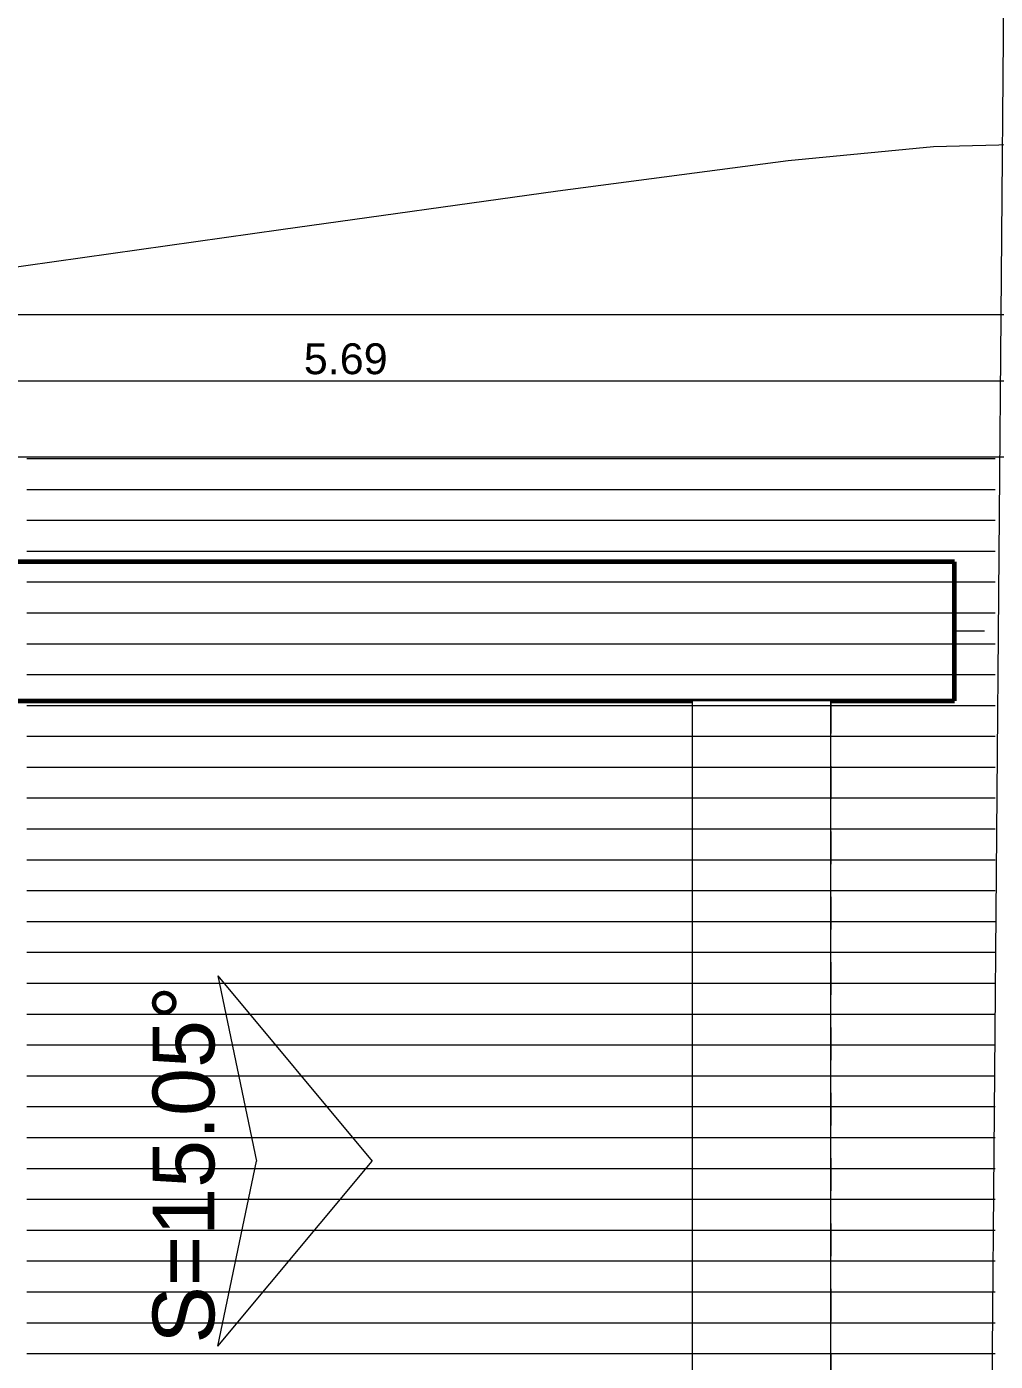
# Model space of a CAD drawing. Header units: metres. Extents: x 48 to 635, y -15 to 39.
# Drawn here: x 71.373 to 74.511, y 19.772 to 24.096 of the extents above; entities that cross this region are included whole.
import ezdxf

# ---------------------------------------------------------------- set-up
doc = ezdxf.new("R2010")
doc.units = ezdxf.units.M
doc.header["$MEASUREMENT"] = 0
for name, pattern in [('Dashed', [0.211667, 0.105833, -0.105833]), ('Dot & Dashed', [0.335139, 0.15875, -0.088194, 0, -0.088194]), ('Wipeout_Contour', [1, 0, -1])]:
    doc.linetypes.add(name, pattern=pattern)
for name, color, linetype in [('2D Drafting - General', 7, 'Continuous'), ('Dimensioning - General', 7, 'Continuous'), ('Interior - Furniture', 7, 'Continuous'), ('Shell - Roof', 7, 'Continuous'), ('Structural - Bearing', 7, 'Continuous'), ('Structural - Grid', 7, 'Continuous')]:
    doc.layers.add(name, color=color, linetype=linetype)
doc.styles.add('GENERATED_STYLE_1', font='')
doc.styles.get('GENERATED_STYLE_1').set_extended_font_data('Arial')
doc.dimstyles.new('GENERATED_STYLE__3', dxfattribs={"dimtxt": 0.1, "dimasz": 0.0475, "dimexe": 0.18, "dimexo": 0.2, "dimgap": 0.09, "dimtad": 1, "dimtih": 1, "dimtoh": 1, "dimzin": 0, "dimdsep": 46, "dimtxsty": 'GENERATED_STYLE_1', "dimblk": 'ARROWHEAD_2', "dimblk1": 'ARROWHEAD_2', "dimblk2": 'ARROWHEAD_2', "dimcen": 0.09, "dimclrd": 256, "dimclre": 256, "dimclrt": 5, "dimazin": 0, "dimtfac": 1, "dimtdec": 4, "dimtmove": 0, "dimatfit": 3, "dimfxl": 1, "dimtolj": 1, "dimtzin": 0, "dimarcsym": 0})

# ---------------------------------------------------------------- blocks, each defined once
blk = doc.blocks.new('*D17')
at = {"layer": 'Dimensioning - General', "color": 7, "linetype": 'Continuous', "lineweight": 60}
for p, q in [((69.5765, 22.9803), (69.5404, 22.9178)), ((75.2304, 22.9178), (75.2665, 22.9803))]:
    blk.add_line(p, q, dxfattribs=at)
at = {"layer": 'Dimensioning - General', "color": 151, "linetype": 'Continuous', "lineweight": 20, "true_color": 0x80c2ff}
for p, q in [((69.5585, 22.7491), (69.5585, 22.9959)), ((75.2485, 22.7491), (75.2485, 22.9959)), ((69.5585, 22.9491), (75.2485, 22.9491)), ((75.2485, 22.9491), (75.279, 22.9491))]:
    blk.add_line(p, q, dxfattribs=at)
at = {"layer": 'Dimensioning - General', "color": 5, "lineweight": 25, "insert": (72.2705, 22.9691), "char_height": 0.1, "attachment_point": 7, "style": 'GENERATED_STYLE_1'}
blk.add_mtext('\\A1;{\\pql;\\fArial|b0|i0|c0|p34;5.69}', dxfattribs=at)
blk = doc.blocks.new('ARROWHEAD_2')
at = {"color": 0, "linetype": 'Continuous', "lineweight": 0}
for p, q in [((0, 0), (-1, 0)), ((-0.378, -0.655), (0.378, 0.655))]:
    blk.add_line(p, q, dxfattribs=at)
blk = doc.blocks.new('*X22')
at = {"layer": 'Shell - Roof', "color": 23, "linetype": 'Continuous', "lineweight": 13, "true_color": 0xbf8080}
for p, q in [((71.3727, 22.6974), (71.6141, 22.6974)), ((71.3727, 22.6974), (71.6141, 22.6974)), ((71.6141, 22.6974), (71.8555, 22.6974)), ((71.6141, 22.6974), (71.8555, 22.6974)), ((71.8555, 22.6974), (72.0969, 22.6974)), ((71.8555, 22.6974), (72.0969, 22.6974)), ((72.0969, 22.6974), (72.3384, 22.6974)), ((72.0969, 22.6974), (72.3384, 22.6974)), ((72.3384, 22.6974), (72.5798, 22.6974)), ((72.3384, 22.6974), (72.5798, 22.6974)), ((72.5798, 22.6974), (72.8212, 22.6974)), ((72.5798, 22.6974), (72.8212, 22.6974)), ((72.8212, 22.6974), (73.0626, 22.6974)), ((72.8212, 22.6974), (73.0626, 22.6974)), ((73.0626, 22.6974), (73.304, 22.6974)), ((73.0626, 22.6974), (73.304, 22.6974)), ((73.304, 22.6974), (73.5455, 22.6974)), ((73.304, 22.6974), (73.5455, 22.6974)), ((73.5455, 22.6974), (73.7869, 22.6974)), ((73.5455, 22.6974), (73.7869, 22.6974)), ((73.7869, 22.6974), (74.0283, 22.6974)), ((73.7869, 22.6974), (74.0283, 22.6974)), ((74.0283, 22.6974), (74.2697, 22.6974)), ((74.0283, 22.6974), (74.2697, 22.6974)), ((74.2697, 22.6974), (74.5111, 22.6974)), ((74.2697, 22.6974), (74.5111, 22.6974)), ((71.3727, 22.5974), (71.6141, 22.5974)), ((71.3727, 22.5974), (71.6141, 22.5974)), ((71.6141, 22.5974), (71.8555, 22.5974)), ((71.6141, 22.5974), (71.8555, 22.5974)), ((71.8555, 22.5974), (72.0969, 22.5974)), ((71.8555, 22.5974), (72.0969, 22.5974)), ((72.0969, 22.5974), (72.3384, 22.5974)), ((72.0969, 22.5974), (72.3384, 22.5974)), ((72.3384, 22.5974), (72.5798, 22.5974)), ((72.3384, 22.5974), (72.5798, 22.5974)), ((72.5798, 22.5974), (72.8212, 22.5974)), ((72.5798, 22.5974), (72.8212, 22.5974)), ((72.8212, 22.5974), (73.0626, 22.5974)), ((72.8212, 22.5974), (73.0626, 22.5974)), ((73.0626, 22.5974), (73.304, 22.5974)), ((73.0626, 22.5974), (73.304, 22.5974)), ((73.304, 22.5974), (73.5455, 22.5974)), ((73.304, 22.5974), (73.5455, 22.5974)), ((73.5455, 22.5974), (73.7869, 22.5974)), ((73.5455, 22.5974), (73.7869, 22.5974)), ((73.7869, 22.5974), (74.0283, 22.5974)), ((73.7869, 22.5974), (74.0283, 22.5974)), ((74.0283, 22.5974), (74.2697, 22.5974)), ((74.0283, 22.5974), (74.2697, 22.5974)), ((74.2697, 22.5974), (74.5111, 22.5974)), ((74.2697, 22.5974), (74.5111, 22.5974)), ((71.3727, 22.4974), (71.6141, 22.4974)), ((71.3727, 22.4974), (71.6141, 22.4974)), ((71.6141, 22.4974), (71.8555, 22.4974)), ((71.6141, 22.4974), (71.8555, 22.4974)), ((71.8555, 22.4974), (72.0969, 22.4974)), ((71.8555, 22.4974), (72.0969, 22.4974)), ((72.0969, 22.4974), (72.3384, 22.4974)), ((72.0969, 22.4974), (72.3384, 22.4974)), ((72.3384, 22.4974), (72.5798, 22.4974)), ((72.3384, 22.4974), (72.5798, 22.4974)), ((72.5798, 22.4974), (72.8212, 22.4974)), ((72.5798, 22.4974), (72.8212, 22.4974)), ((72.8212, 22.4974), (73.0626, 22.4974)), ((72.8212, 22.4974), (73.0626, 22.4974)), ((73.0626, 22.4974), (73.304, 22.4974)), ((73.0626, 22.4974), (73.304, 22.4974)), ((73.304, 22.4974), (73.5455, 22.4974)), ((73.304, 22.4974), (73.5455, 22.4974)), ((73.5455, 22.4974), (73.7869, 22.4974)), ((73.5455, 22.4974), (73.7869, 22.4974)), ((73.7869, 22.4974), (74.0283, 22.4974)), ((73.7869, 22.4974), (74.0283, 22.4974)), ((74.0283, 22.4974), (74.2697, 22.4974)), ((74.0283, 22.4974), (74.2697, 22.4974)), ((74.2697, 22.4974), (74.5111, 22.4974)), ((74.2697, 22.4974), (74.5111, 22.4974)), ((71.3727, 22.3974), (71.6141, 22.3974)), ((71.3727, 22.3974), (71.6141, 22.3974)), ((71.6141, 22.3974), (71.8555, 22.3974)), ((71.6141, 22.3974), (71.8555, 22.3974)), ((71.8555, 22.3974), (72.0969, 22.3974)), ((71.8555, 22.3974), (72.0969, 22.3974)), ((72.0969, 22.3974), (72.3384, 22.3974)), ((72.0969, 22.3974), (72.3384, 22.3974)), ((72.3384, 22.3974), (72.5798, 22.3974)), ((72.3384, 22.3974), (72.5798, 22.3974)), ((72.5798, 22.3974), (72.8212, 22.3974)), ((72.5798, 22.3974), (72.8212, 22.3974)), ((72.8212, 22.3974), (73.0626, 22.3974)), ((72.8212, 22.3974), (73.0626, 22.3974)), ((73.0626, 22.3974), (73.304, 22.3974)), ((73.0626, 22.3974), (73.304, 22.3974)), ((73.304, 22.3974), (73.5455, 22.3974)), ((73.304, 22.3974), (73.5455, 22.3974)), ((73.5455, 22.3974), (73.7869, 22.3974)), ((73.5455, 22.3974), (73.7869, 22.3974)), ((73.7869, 22.3974), (74.0283, 22.3974)), ((73.7869, 22.3974), (74.0283, 22.3974)), ((74.0283, 22.3974), (74.2697, 22.3974)), ((74.0283, 22.3974), (74.2697, 22.3974)), ((74.2697, 22.3974), (74.5111, 22.3974)), ((74.2697, 22.3974), (74.5111, 22.3974)), ((71.3727, 22.2974), (71.6141, 22.2974)), ((71.3727, 22.2974), (71.6141, 22.2974)), ((71.6141, 22.2974), (71.8555, 22.2974)), ((71.6141, 22.2974), (71.8555, 22.2974)), ((71.8555, 22.2974), (72.0969, 22.2974)), ((71.8555, 22.2974), (72.0969, 22.2974)), ((72.0969, 22.2974), (72.3384, 22.2974)), ((72.0969, 22.2974), (72.3384, 22.2974)), ((72.3384, 22.2974), (72.5798, 22.2974)), ((72.3384, 22.2974), (72.5798, 22.2974)), ((72.5798, 22.2974), (72.8212, 22.2974)), ((72.5798, 22.2974), (72.8212, 22.2974)), ((72.8212, 22.2974), (73.0626, 22.2974)), ((72.8212, 22.2974), (73.0626, 22.2974)), ((73.0626, 22.2974), (73.304, 22.2974)), ((73.0626, 22.2974), (73.304, 22.2974)), ((73.304, 22.2974), (73.5455, 22.2974)), ((73.304, 22.2974), (73.5455, 22.2974)), ((73.5455, 22.2974), (73.7869, 22.2974)), ((73.5455, 22.2974), (73.7869, 22.2974)), ((73.7869, 22.2974), (74.0283, 22.2974)), ((73.7869, 22.2974), (74.0283, 22.2974)), ((74.0283, 22.2974), (74.2697, 22.2974)), ((74.0283, 22.2974), (74.2697, 22.2974)), ((74.2697, 22.2974), (74.5111, 22.2974)), ((74.2697, 22.2974), (74.5111, 22.2974)), ((71.3727, 22.1974), (71.6141, 22.1974)), ((71.3727, 22.1974), (71.6141, 22.1974)), ((71.6141, 22.1974), (71.8555, 22.1974)), ((71.6141, 22.1974), (71.8555, 22.1974)), ((71.8555, 22.1974), (72.0969, 22.1974)), ((71.8555, 22.1974), (72.0969, 22.1974)), ((72.0969, 22.1974), (72.3384, 22.1974)), ((72.0969, 22.1974), (72.3384, 22.1974)), ((72.3384, 22.1974), (72.5798, 22.1974)), ((72.3384, 22.1974), (72.5798, 22.1974)), ((72.5798, 22.1974), (72.8212, 22.1974)), ((72.5798, 22.1974), (72.8212, 22.1974)), ((72.8212, 22.1974), (73.0626, 22.1974)), ((72.8212, 22.1974), (73.0626, 22.1974)), ((73.0626, 22.1974), (73.304, 22.1974)), ((73.0626, 22.1974), (73.304, 22.1974)), ((73.304, 22.1974), (73.5455, 22.1974)), ((73.304, 22.1974), (73.5455, 22.1974)), ((73.5455, 22.1974), (73.7869, 22.1974)), ((73.5455, 22.1974), (73.7869, 22.1974)), ((73.7869, 22.1974), (74.0283, 22.1974)), ((73.7869, 22.1974), (74.0283, 22.1974)), ((74.0283, 22.1974), (74.2697, 22.1974)), ((74.0283, 22.1974), (74.2697, 22.1974)), ((74.2697, 22.1974), (74.5111, 22.1974)), ((74.2697, 22.1974), (74.5111, 22.1974)), ((71.3727, 22.0974), (71.6141, 22.0974)), ((71.3727, 22.0974), (71.6141, 22.0974)), ((71.6141, 22.0974), (71.8555, 22.0974)), ((71.6141, 22.0974), (71.8555, 22.0974)), ((71.8555, 22.0974), (72.0969, 22.0974)), ((71.8555, 22.0974), (72.0969, 22.0974)), ((72.0969, 22.0974), (72.3384, 22.0974)), ((72.0969, 22.0974), (72.3384, 22.0974)), ((72.3384, 22.0974), (72.5798, 22.0974)), ((72.3384, 22.0974), (72.5798, 22.0974)), ((72.5798, 22.0974), (72.8212, 22.0974)), ((72.5798, 22.0974), (72.8212, 22.0974)), ((72.8212, 22.0974), (73.0626, 22.0974)), ((72.8212, 22.0974), (73.0626, 22.0974)), ((73.0626, 22.0974), (73.304, 22.0974)), ((73.0626, 22.0974), (73.304, 22.0974)), ((73.304, 22.0974), (73.5455, 22.0974)), ((73.304, 22.0974), (73.5455, 22.0974)), ((73.5455, 22.0974), (73.7869, 22.0974)), ((73.5455, 22.0974), (73.7869, 22.0974)), ((73.7869, 22.0974), (74.0283, 22.0974)), ((73.7869, 22.0974), (74.0283, 22.0974)), ((74.0283, 22.0974), (74.2697, 22.0974)), ((74.0283, 22.0974), (74.2697, 22.0974)), ((74.2697, 22.0974), (74.5111, 22.0974)), ((74.2697, 22.0974), (74.5111, 22.0974)), ((71.3727, 21.9974), (71.6141, 21.9974)), ((71.3727, 21.9974), (71.6141, 21.9974)), ((71.6141, 21.9974), (71.8555, 21.9974)), ((71.6141, 21.9974), (71.8555, 21.9974)), ((71.8555, 21.9974), (72.0969, 21.9974)), ((71.8555, 21.9974), (72.0969, 21.9974)), ((72.0969, 21.9974), (72.3384, 21.9974)), ((72.0969, 21.9974), (72.3384, 21.9974)), ((72.3384, 21.9974), (72.5798, 21.9974)), ((72.3384, 21.9974), (72.5798, 21.9974)), ((72.5798, 21.9974), (72.8212, 21.9974)), ((72.5798, 21.9974), (72.8212, 21.9974)), ((72.8212, 21.9974), (73.0626, 21.9974)), ((72.8212, 21.9974), (73.0626, 21.9974)), ((73.0626, 21.9974), (73.304, 21.9974)), ((73.0626, 21.9974), (73.304, 21.9974)), ((73.304, 21.9974), (73.5455, 21.9974)), ((73.304, 21.9974), (73.5455, 21.9974)), ((73.5455, 21.9974), (73.7869, 21.9974)), ((73.5455, 21.9974), (73.7869, 21.9974)), ((73.7869, 21.9974), (74.0283, 21.9974)), ((73.7869, 21.9974), (74.0283, 21.9974)), ((74.0283, 21.9974), (74.2697, 21.9974)), ((74.0283, 21.9974), (74.2697, 21.9974)), ((74.2697, 21.9974), (74.5111, 21.9974)), ((74.2697, 21.9974), (74.5111, 21.9974)), ((71.3727, 21.8974), (71.6141, 21.8974)), ((71.3727, 21.8974), (71.6141, 21.8974)), ((71.6141, 21.8974), (71.8555, 21.8974)), ((71.6141, 21.8974), (71.8555, 21.8974)), ((71.8555, 21.8974), (72.0969, 21.8974)), ((71.8555, 21.8974), (72.0969, 21.8974)), ((72.0969, 21.8974), (72.3384, 21.8974)), ((72.0969, 21.8974), (72.3384, 21.8974)), ((72.3384, 21.8974), (72.5798, 21.8974)), ((72.3384, 21.8974), (72.5798, 21.8974)), ((72.5798, 21.8974), (72.8212, 21.8974)), ((72.5798, 21.8974), (72.8212, 21.8974)), ((72.8212, 21.8974), (73.0626, 21.8974)), ((72.8212, 21.8974), (73.0626, 21.8974)), ((73.0626, 21.8974), (73.304, 21.8974)), ((73.0626, 21.8974), (73.304, 21.8974)), ((73.304, 21.8974), (73.5455, 21.8974)), ((73.304, 21.8974), (73.5455, 21.8974)), ((73.5455, 21.8974), (73.7869, 21.8974)), ((73.5455, 21.8974), (73.7869, 21.8974)), ((73.7869, 21.8974), (74.0283, 21.8974)), ((73.7869, 21.8974), (74.0283, 21.8974)), ((74.0283, 21.8974), (74.2697, 21.8974)), ((74.0283, 21.8974), (74.2697, 21.8974)), ((74.2697, 21.8974), (74.5111, 21.8974)), ((74.2697, 21.8974), (74.5111, 21.8974)), ((71.3727, 21.7974), (71.6141, 21.7974)), ((71.3727, 21.7974), (71.6141, 21.7974)), ((71.6141, 21.7974), (71.8555, 21.7974)), ((71.6141, 21.7974), (71.8555, 21.7974)), ((71.8555, 21.7974), (72.0969, 21.7974)), ((71.8555, 21.7974), (72.0969, 21.7974)), ((72.0969, 21.7974), (72.3384, 21.7974)), ((72.0969, 21.7974), (72.3384, 21.7974)), ((72.3384, 21.7974), (72.5798, 21.7974)), ((72.3384, 21.7974), (72.5798, 21.7974)), ((72.5798, 21.7974), (72.8212, 21.7974)), ((72.5798, 21.7974), (72.8212, 21.7974)), ((72.8212, 21.7974), (73.0626, 21.7974)), ((72.8212, 21.7974), (73.0626, 21.7974)), ((73.0626, 21.7974), (73.304, 21.7974)), ((73.0626, 21.7974), (73.304, 21.7974)), ((73.304, 21.7974), (73.5455, 21.7974)), ((73.304, 21.7974), (73.5455, 21.7974)), ((73.5455, 21.7974), (73.7869, 21.7974)), ((73.5455, 21.7974), (73.7869, 21.7974)), ((73.7869, 21.7974), (74.0283, 21.7974)), ((73.7869, 21.7974), (74.0283, 21.7974)), ((74.0283, 21.7974), (74.2697, 21.7974)), ((74.0283, 21.7974), (74.2697, 21.7974)), ((74.2697, 21.7974), (74.5111, 21.7974)), ((74.2697, 21.7974), (74.5111, 21.7974)), ((71.3727, 21.6974), (71.6141, 21.6974)), ((71.3727, 21.6974), (71.6141, 21.6974)), ((71.6141, 21.6974), (71.8555, 21.6974)), ((71.6141, 21.6974), (71.8555, 21.6974)), ((71.8555, 21.6974), (72.0969, 21.6974)), ((71.8555, 21.6974), (72.0969, 21.6974)), ((72.0969, 21.6974), (72.3384, 21.6974)), ((72.0969, 21.6974), (72.3384, 21.6974)), ((72.3384, 21.6974), (72.5798, 21.6974)), ((72.3384, 21.6974), (72.5798, 21.6974)), ((72.5798, 21.6974), (72.8212, 21.6974)), ((72.5798, 21.6974), (72.8212, 21.6974)), ((72.8212, 21.6974), (73.0626, 21.6974)), ((72.8212, 21.6974), (73.0626, 21.6974)), ((73.0626, 21.6974), (73.304, 21.6974)), ((73.0626, 21.6974), (73.304, 21.6974)), ((73.304, 21.6974), (73.5455, 21.6974)), ((73.304, 21.6974), (73.5455, 21.6974)), ((73.5455, 21.6974), (73.7869, 21.6974)), ((73.5455, 21.6974), (73.7869, 21.6974)), ((73.7869, 21.6974), (74.0283, 21.6974)), ((73.7869, 21.6974), (74.0283, 21.6974)), ((74.0283, 21.6974), (74.2697, 21.6974)), ((74.0283, 21.6974), (74.2697, 21.6974)), ((74.2697, 21.6974), (74.5111, 21.6974)), ((74.2697, 21.6974), (74.5111, 21.6974)), ((71.3727, 21.5974), (71.6141, 21.5974)), ((71.3727, 21.5974), (71.6141, 21.5974)), ((71.6141, 21.5974), (71.8555, 21.5974)), ((71.6141, 21.5974), (71.8555, 21.5974)), ((71.8555, 21.5974), (72.0969, 21.5974)), ((71.8555, 21.5974), (72.0969, 21.5974)), ((72.0969, 21.5974), (72.3384, 21.5974)), ((72.0969, 21.5974), (72.3384, 21.5974)), ((72.3384, 21.5974), (72.5798, 21.5974)), ((72.3384, 21.5974), (72.5798, 21.5974)), ((72.5798, 21.5974), (72.8212, 21.5974)), ((72.5798, 21.5974), (72.8212, 21.5974)), ((72.8212, 21.5974), (73.0626, 21.5974)), ((72.8212, 21.5974), (73.0626, 21.5974)), ((73.0626, 21.5974), (73.304, 21.5974)), ((73.0626, 21.5974), (73.304, 21.5974)), ((73.304, 21.5974), (73.5455, 21.5974)), ((73.304, 21.5974), (73.5455, 21.5974)), ((73.5455, 21.5974), (73.7869, 21.5974)), ((73.5455, 21.5974), (73.7869, 21.5974)), ((73.7869, 21.5974), (74.0283, 21.5974)), ((73.7869, 21.5974), (74.0283, 21.5974)), ((74.0283, 21.5974), (74.2697, 21.5974)), ((74.0283, 21.5974), (74.2697, 21.5974)), ((74.2697, 21.5974), (74.5111, 21.5974)), ((74.2697, 21.5974), (74.5111, 21.5974)), ((71.3727, 21.4974), (71.6141, 21.4974)), ((71.3727, 21.4974), (71.6141, 21.4974)), ((71.6141, 21.4974), (71.8555, 21.4974)), ((71.6141, 21.4974), (71.8555, 21.4974)), ((71.8555, 21.4974), (72.0969, 21.4974)), ((71.8555, 21.4974), (72.0969, 21.4974)), ((72.0969, 21.4974), (72.3384, 21.4974)), ((72.0969, 21.4974), (72.3384, 21.4974)), ((72.3384, 21.4974), (72.5798, 21.4974)), ((72.3384, 21.4974), (72.5798, 21.4974)), ((72.5798, 21.4974), (72.8212, 21.4974)), ((72.5798, 21.4974), (72.8212, 21.4974)), ((72.8212, 21.4974), (73.0626, 21.4974)), ((72.8212, 21.4974), (73.0626, 21.4974)), ((73.0626, 21.4974), (73.304, 21.4974)), ((73.0626, 21.4974), (73.304, 21.4974)), ((73.304, 21.4974), (73.5455, 21.4974)), ((73.304, 21.4974), (73.5455, 21.4974)), ((73.5455, 21.4974), (73.7869, 21.4974)), ((73.5455, 21.4974), (73.7869, 21.4974)), ((73.7869, 21.4974), (74.0283, 21.4974)), ((73.7869, 21.4974), (74.0283, 21.4974)), ((74.0283, 21.4974), (74.2697, 21.4974)), ((74.0283, 21.4974), (74.2697, 21.4974)), ((74.2697, 21.4974), (74.5111, 21.4974)), ((74.2697, 21.4974), (74.5111, 21.4974)), ((71.3727, 21.3974), (71.6141, 21.3974)), ((71.3727, 21.3974), (71.6141, 21.3974)), ((71.6141, 21.3974), (71.8555, 21.3974)), ((71.6141, 21.3974), (71.8555, 21.3974)), ((71.8555, 21.3974), (72.0969, 21.3974)), ((71.8555, 21.3974), (72.0969, 21.3974)), ((72.0969, 21.3974), (72.3384, 21.3974)), ((72.0969, 21.3974), (72.3384, 21.3974)), ((72.3384, 21.3974), (72.5798, 21.3974)), ((72.3384, 21.3974), (72.5798, 21.3974)), ((72.5798, 21.3974), (72.8212, 21.3974)), ((72.5798, 21.3974), (72.8212, 21.3974)), ((72.8212, 21.3974), (73.0626, 21.3974)), ((72.8212, 21.3974), (73.0626, 21.3974)), ((73.0626, 21.3974), (73.304, 21.3974)), ((73.0626, 21.3974), (73.304, 21.3974)), ((73.304, 21.3974), (73.5455, 21.3974)), ((73.304, 21.3974), (73.5455, 21.3974)), ((73.5455, 21.3974), (73.7869, 21.3974)), ((73.5455, 21.3974), (73.7869, 21.3974)), ((73.7869, 21.3974), (74.0283, 21.3974)), ((73.7869, 21.3974), (74.0283, 21.3974)), ((74.0283, 21.3974), (74.2697, 21.3974)), ((74.0283, 21.3974), (74.2697, 21.3974)), ((74.2697, 21.3974), (74.5111, 21.3974)), ((74.2697, 21.3974), (74.5111, 21.3974)), ((71.3727, 21.2974), (71.6141, 21.2974)), ((71.3727, 21.2974), (71.6141, 21.2974)), ((71.6141, 21.2974), (71.8555, 21.2974)), ((71.6141, 21.2974), (71.8555, 21.2974)), ((71.8555, 21.2974), (72.0969, 21.2974)), ((71.8555, 21.2974), (72.0969, 21.2974)), ((72.0969, 21.2974), (72.3384, 21.2974)), ((72.0969, 21.2974), (72.3384, 21.2974)), ((72.3384, 21.2974), (72.5798, 21.2974)), ((72.3384, 21.2974), (72.5798, 21.2974)), ((72.5798, 21.2974), (72.8212, 21.2974)), ((72.5798, 21.2974), (72.8212, 21.2974)), ((72.8212, 21.2974), (73.0626, 21.2974)), ((72.8212, 21.2974), (73.0626, 21.2974)), ((73.0626, 21.2974), (73.304, 21.2974)), ((73.0626, 21.2974), (73.304, 21.2974)), ((73.304, 21.2974), (73.5455, 21.2974)), ((73.304, 21.2974), (73.5455, 21.2974)), ((73.5455, 21.2974), (73.7869, 21.2974)), ((73.5455, 21.2974), (73.7869, 21.2974)), ((73.7869, 21.2974), (74.0283, 21.2974)), ((73.7869, 21.2974), (74.0283, 21.2974)), ((74.0283, 21.2974), (74.2697, 21.2974)), ((74.0283, 21.2974), (74.2697, 21.2974)), ((74.2697, 21.2974), (74.5111, 21.2974)), ((74.2697, 21.2974), (74.5111, 21.2974)), ((71.3727, 21.1974), (71.6141, 21.1974)), ((71.3727, 21.1974), (71.6141, 21.1974)), ((71.6141, 21.1974), (71.8555, 21.1974)), ((71.6141, 21.1974), (71.8555, 21.1974)), ((71.8555, 21.1974), (72.0969, 21.1974)), ((71.8555, 21.1974), (72.0969, 21.1974)), ((72.0969, 21.1974), (72.3384, 21.1974)), ((72.0969, 21.1974), (72.3384, 21.1974)), ((72.3384, 21.1974), (72.5798, 21.1974)), ((72.3384, 21.1974), (72.5798, 21.1974)), ((72.5798, 21.1974), (72.8212, 21.1974)), ((72.5798, 21.1974), (72.8212, 21.1974)), ((72.8212, 21.1974), (73.0626, 21.1974)), ((72.8212, 21.1974), (73.0626, 21.1974)), ((73.0626, 21.1974), (73.304, 21.1974)), ((73.0626, 21.1974), (73.304, 21.1974)), ((73.304, 21.1974), (73.5455, 21.1974)), ((73.304, 21.1974), (73.5455, 21.1974)), ((73.5455, 21.1974), (73.7869, 21.1974)), ((73.5455, 21.1974), (73.7869, 21.1974)), ((73.7869, 21.1974), (74.0283, 21.1974)), ((73.7869, 21.1974), (74.0283, 21.1974)), ((74.0283, 21.1974), (74.2697, 21.1974)), ((74.0283, 21.1974), (74.2697, 21.1974)), ((74.2697, 21.1974), (74.5111, 21.1974)), ((74.2697, 21.1974), (74.5111, 21.1974)), ((71.3727, 21.0974), (71.6141, 21.0974)), ((71.3727, 21.0974), (71.6141, 21.0974)), ((71.6141, 21.0974), (71.8555, 21.0974)), ((71.6141, 21.0974), (71.8555, 21.0974)), ((71.8555, 21.0974), (72.0969, 21.0974)), ((71.8555, 21.0974), (72.0969, 21.0974)), ((72.0969, 21.0974), (72.3384, 21.0974)), ((72.0969, 21.0974), (72.3384, 21.0974)), ((72.3384, 21.0974), (72.5798, 21.0974)), ((72.3384, 21.0974), (72.5798, 21.0974)), ((72.5798, 21.0974), (72.8212, 21.0974)), ((72.5798, 21.0974), (72.8212, 21.0974)), ((72.8212, 21.0974), (73.0626, 21.0974)), ((72.8212, 21.0974), (73.0626, 21.0974)), ((73.0626, 21.0974), (73.304, 21.0974)), ((73.0626, 21.0974), (73.304, 21.0974)), ((73.304, 21.0974), (73.5455, 21.0974)), ((73.304, 21.0974), (73.5455, 21.0974)), ((73.5455, 21.0974), (73.7869, 21.0974)), ((73.5455, 21.0974), (73.7869, 21.0974)), ((73.7869, 21.0974), (74.0283, 21.0974)), ((73.7869, 21.0974), (74.0283, 21.0974)), ((74.0283, 21.0974), (74.2697, 21.0974)), ((74.0283, 21.0974), (74.2697, 21.0974)), ((74.2697, 21.0974), (74.5111, 21.0974)), ((74.2697, 21.0974), (74.5111, 21.0974)), ((71.3727, 20.9974), (71.6141, 20.9974)), ((71.3727, 20.9974), (71.6141, 20.9974)), ((71.6141, 20.9974), (71.8555, 20.9974)), ((71.6141, 20.9974), (71.8555, 20.9974)), ((71.8555, 20.9974), (72.0969, 20.9974)), ((71.8555, 20.9974), (72.0969, 20.9974)), ((72.0969, 20.9974), (72.3384, 20.9974)), ((72.0969, 20.9974), (72.3384, 20.9974)), ((72.3384, 20.9974), (72.5798, 20.9974)), ((72.3384, 20.9974), (72.5798, 20.9974)), ((72.5798, 20.9974), (72.8212, 20.9974)), ((72.5798, 20.9974), (72.8212, 20.9974)), ((72.8212, 20.9974), (73.0626, 20.9974)), ((72.8212, 20.9974), (73.0626, 20.9974)), ((73.0626, 20.9974), (73.304, 20.9974)), ((73.0626, 20.9974), (73.304, 20.9974)), ((73.304, 20.9974), (73.5455, 20.9974)), ((73.304, 20.9974), (73.5455, 20.9974)), ((73.5455, 20.9974), (73.7869, 20.9974)), ((73.5455, 20.9974), (73.7869, 20.9974)), ((73.7869, 20.9974), (74.0283, 20.9974)), ((73.7869, 20.9974), (74.0283, 20.9974)), ((74.0283, 20.9974), (74.2697, 20.9974)), ((74.0283, 20.9974), (74.2697, 20.9974)), ((74.2697, 20.9974), (74.5111, 20.9974)), ((74.2697, 20.9974), (74.5111, 20.9974)), ((71.3727, 20.8974), (71.6141, 20.8974)), ((71.3727, 20.8974), (71.6141, 20.8974)), ((71.6141, 20.8974), (71.8555, 20.8974)), ((71.6141, 20.8974), (71.8555, 20.8974)), ((71.8555, 20.8974), (72.0969, 20.8974)), ((71.8555, 20.8974), (72.0969, 20.8974)), ((72.0969, 20.8974), (72.3384, 20.8974)), ((72.0969, 20.8974), (72.3384, 20.8974)), ((72.3384, 20.8974), (72.5798, 20.8974)), ((72.3384, 20.8974), (72.5798, 20.8974)), ((72.5798, 20.8974), (72.8212, 20.8974)), ((72.5798, 20.8974), (72.8212, 20.8974)), ((72.8212, 20.8974), (73.0626, 20.8974)), ((72.8212, 20.8974), (73.0626, 20.8974)), ((73.0626, 20.8974), (73.304, 20.8974)), ((73.0626, 20.8974), (73.304, 20.8974)), ((73.304, 20.8974), (73.5455, 20.8974)), ((73.304, 20.8974), (73.5455, 20.8974)), ((73.5455, 20.8974), (73.7869, 20.8974)), ((73.5455, 20.8974), (73.7869, 20.8974)), ((73.7869, 20.8974), (74.0283, 20.8974)), ((73.7869, 20.8974), (74.0283, 20.8974)), ((74.0283, 20.8974), (74.2697, 20.8974)), ((74.0283, 20.8974), (74.2697, 20.8974)), ((74.2697, 20.8974), (74.5111, 20.8974)), ((74.2697, 20.8974), (74.5111, 20.8974)), ((71.3727, 20.7974), (71.6141, 20.7974)), ((71.3727, 20.7974), (71.6141, 20.7974)), ((71.6141, 20.7974), (71.8555, 20.7974)), ((71.6141, 20.7974), (71.8555, 20.7974)), ((71.8555, 20.7974), (72.0969, 20.7974)), ((71.8555, 20.7974), (72.0969, 20.7974)), ((72.0969, 20.7974), (72.3384, 20.7974)), ((72.0969, 20.7974), (72.3384, 20.7974)), ((72.3384, 20.7974), (72.5798, 20.7974)), ((72.3384, 20.7974), (72.5798, 20.7974)), ((72.5798, 20.7974), (72.8212, 20.7974)), ((72.5798, 20.7974), (72.8212, 20.7974)), ((72.8212, 20.7974), (73.0626, 20.7974)), ((72.8212, 20.7974), (73.0626, 20.7974)), ((73.0626, 20.7974), (73.304, 20.7974)), ((73.0626, 20.7974), (73.304, 20.7974)), ((73.304, 20.7974), (73.5455, 20.7974)), ((73.304, 20.7974), (73.5455, 20.7974)), ((73.5455, 20.7974), (73.7869, 20.7974)), ((73.5455, 20.7974), (73.7869, 20.7974)), ((73.7869, 20.7974), (74.0283, 20.7974)), ((73.7869, 20.7974), (74.0283, 20.7974)), ((74.0283, 20.7974), (74.2697, 20.7974)), ((74.0283, 20.7974), (74.2697, 20.7974)), ((74.2697, 20.7974), (74.5111, 20.7974)), ((74.2697, 20.7974), (74.5111, 20.7974)), ((71.3727, 20.6974), (71.6141, 20.6974)), ((71.3727, 20.6974), (71.6141, 20.6974)), ((71.6141, 20.6974), (71.8555, 20.6974)), ((71.6141, 20.6974), (71.8555, 20.6974)), ((71.8555, 20.6974), (72.0969, 20.6974)), ((71.8555, 20.6974), (72.0969, 20.6974)), ((72.0969, 20.6974), (72.3384, 20.6974)), ((72.0969, 20.6974), (72.3384, 20.6974)), ((72.3384, 20.6974), (72.5798, 20.6974)), ((72.3384, 20.6974), (72.5798, 20.6974)), ((72.5798, 20.6974), (72.8212, 20.6974)), ((72.5798, 20.6974), (72.8212, 20.6974)), ((72.8212, 20.6974), (73.0626, 20.6974)), ((72.8212, 20.6974), (73.0626, 20.6974)), ((73.0626, 20.6974), (73.304, 20.6974)), ((73.0626, 20.6974), (73.304, 20.6974)), ((73.304, 20.6974), (73.5455, 20.6974)), ((73.304, 20.6974), (73.5455, 20.6974)), ((73.5455, 20.6974), (73.7869, 20.6974)), ((73.5455, 20.6974), (73.7869, 20.6974)), ((73.7869, 20.6974), (74.0283, 20.6974)), ((73.7869, 20.6974), (74.0283, 20.6974)), ((74.0283, 20.6974), (74.2697, 20.6974)), ((74.0283, 20.6974), (74.2697, 20.6974)), ((74.2697, 20.6974), (74.5111, 20.6974)), ((74.2697, 20.6974), (74.5111, 20.6974)), ((71.3727, 20.5974), (71.6141, 20.5974)), ((71.3727, 20.5974), (71.6141, 20.5974)), ((71.6141, 20.5974), (71.8555, 20.5974)), ((71.6141, 20.5974), (71.8555, 20.5974)), ((71.8555, 20.5974), (72.0969, 20.5974)), ((71.8555, 20.5974), (72.0969, 20.5974)), ((72.0969, 20.5974), (72.3384, 20.5974)), ((72.0969, 20.5974), (72.3384, 20.5974)), ((72.3384, 20.5974), (72.5798, 20.5974)), ((72.3384, 20.5974), (72.5798, 20.5974)), ((72.5798, 20.5974), (72.8212, 20.5974)), ((72.5798, 20.5974), (72.8212, 20.5974)), ((72.8212, 20.5974), (73.0626, 20.5974)), ((72.8212, 20.5974), (73.0626, 20.5974)), ((73.0626, 20.5974), (73.304, 20.5974)), ((73.0626, 20.5974), (73.304, 20.5974)), ((73.304, 20.5974), (73.5455, 20.5974)), ((73.304, 20.5974), (73.5455, 20.5974)), ((73.5455, 20.5974), (73.7869, 20.5974)), ((73.5455, 20.5974), (73.7869, 20.5974)), ((73.7869, 20.5974), (74.0283, 20.5974)), ((73.7869, 20.5974), (74.0283, 20.5974)), ((74.0283, 20.5974), (74.2697, 20.5974)), ((74.0283, 20.5974), (74.2697, 20.5974)), ((74.2697, 20.5974), (74.5111, 20.5974)), ((74.2697, 20.5974), (74.5111, 20.5974)), ((71.3727, 20.4974), (71.6141, 20.4974)), ((71.3727, 20.4974), (71.6141, 20.4974)), ((71.6141, 20.4974), (71.8555, 20.4974)), ((71.6141, 20.4974), (71.8555, 20.4974)), ((71.8555, 20.4974), (72.0969, 20.4974)), ((71.8555, 20.4974), (72.0969, 20.4974)), ((72.0969, 20.4974), (72.3384, 20.4974)), ((72.0969, 20.4974), (72.3384, 20.4974)), ((72.3384, 20.4974), (72.5798, 20.4974)), ((72.3384, 20.4974), (72.5798, 20.4974)), ((72.5798, 20.4974), (72.8212, 20.4974)), ((72.5798, 20.4974), (72.8212, 20.4974)), ((72.8212, 20.4974), (73.0626, 20.4974)), ((72.8212, 20.4974), (73.0626, 20.4974)), ((73.0626, 20.4974), (73.304, 20.4974)), ((73.0626, 20.4974), (73.304, 20.4974)), ((73.304, 20.4974), (73.5455, 20.4974)), ((73.304, 20.4974), (73.5455, 20.4974)), ((73.5455, 20.4974), (73.7869, 20.4974)), ((73.5455, 20.4974), (73.7869, 20.4974)), ((73.7869, 20.4974), (74.0283, 20.4974)), ((73.7869, 20.4974), (74.0283, 20.4974)), ((74.0283, 20.4974), (74.2697, 20.4974)), ((74.0283, 20.4974), (74.2697, 20.4974)), ((74.2697, 20.4974), (74.5111, 20.4974)), ((74.2697, 20.4974), (74.5111, 20.4974)), ((71.3727, 20.3974), (71.6141, 20.3974)), ((71.3727, 20.3974), (71.6141, 20.3974)), ((71.6141, 20.3974), (71.8555, 20.3974)), ((71.6141, 20.3974), (71.8555, 20.3974)), ((71.8555, 20.3974), (72.0969, 20.3974)), ((71.8555, 20.3974), (72.0969, 20.3974)), ((72.0969, 20.3974), (72.3384, 20.3974)), ((72.0969, 20.3974), (72.3384, 20.3974)), ((72.3384, 20.3974), (72.5798, 20.3974)), ((72.3384, 20.3974), (72.5798, 20.3974)), ((72.5798, 20.3974), (72.8212, 20.3974)), ((72.5798, 20.3974), (72.8212, 20.3974)), ((72.8212, 20.3974), (73.0626, 20.3974)), ((72.8212, 20.3974), (73.0626, 20.3974)), ((73.0626, 20.3974), (73.304, 20.3974)), ((73.0626, 20.3974), (73.304, 20.3974)), ((73.304, 20.3974), (73.5455, 20.3974)), ((73.304, 20.3974), (73.5455, 20.3974)), ((73.5455, 20.3974), (73.7869, 20.3974)), ((73.5455, 20.3974), (73.7869, 20.3974)), ((73.7869, 20.3974), (74.0283, 20.3974)), ((73.7869, 20.3974), (74.0283, 20.3974)), ((74.0283, 20.3974), (74.2697, 20.3974)), ((74.0283, 20.3974), (74.2697, 20.3974)), ((74.2697, 20.3974), (74.5111, 20.3974)), ((74.2697, 20.3974), (74.5111, 20.3974)), ((71.3727, 20.2974), (71.6141, 20.2974)), ((71.3727, 20.2974), (71.6141, 20.2974)), ((71.6141, 20.2974), (71.8555, 20.2974)), ((71.6141, 20.2974), (71.8555, 20.2974)), ((71.8555, 20.2974), (72.0969, 20.2974)), ((71.8555, 20.2974), (72.0969, 20.2974)), ((72.0969, 20.2974), (72.3384, 20.2974)), ((72.0969, 20.2974), (72.3384, 20.2974)), ((72.3384, 20.2974), (72.5798, 20.2974)), ((72.3384, 20.2974), (72.5798, 20.2974)), ((72.5798, 20.2974), (72.8212, 20.2974)), ((72.5798, 20.2974), (72.8212, 20.2974)), ((72.8212, 20.2974), (73.0626, 20.2974)), ((72.8212, 20.2974), (73.0626, 20.2974)), ((73.0626, 20.2974), (73.304, 20.2974)), ((73.0626, 20.2974), (73.304, 20.2974)), ((73.304, 20.2974), (73.5455, 20.2974)), ((73.304, 20.2974), (73.5455, 20.2974)), ((73.5455, 20.2974), (73.7869, 20.2974)), ((73.5455, 20.2974), (73.7869, 20.2974)), ((73.7869, 20.2974), (74.0283, 20.2974)), ((73.7869, 20.2974), (74.0283, 20.2974)), ((74.0283, 20.2974), (74.2697, 20.2974)), ((74.0283, 20.2974), (74.2697, 20.2974)), ((74.2697, 20.2974), (74.5111, 20.2974)), ((74.2697, 20.2974), (74.5111, 20.2974)), ((71.3727, 20.1974), (71.6141, 20.1974)), ((71.3727, 20.1974), (71.6141, 20.1974)), ((71.6141, 20.1974), (71.8555, 20.1974)), ((71.6141, 20.1974), (71.8555, 20.1974)), ((71.8555, 20.1974), (72.0969, 20.1974)), ((71.8555, 20.1974), (72.0969, 20.1974)), ((72.0969, 20.1974), (72.3384, 20.1974)), ((72.0969, 20.1974), (72.3384, 20.1974)), ((72.3384, 20.1974), (72.5798, 20.1974)), ((72.3384, 20.1974), (72.5798, 20.1974)), ((72.5798, 20.1974), (72.8212, 20.1974)), ((72.5798, 20.1974), (72.8212, 20.1974)), ((72.8212, 20.1974), (73.0626, 20.1974)), ((72.8212, 20.1974), (73.0626, 20.1974)), ((73.0626, 20.1974), (73.304, 20.1974)), ((73.0626, 20.1974), (73.304, 20.1974)), ((73.304, 20.1974), (73.5455, 20.1974)), ((73.304, 20.1974), (73.5455, 20.1974)), ((73.5455, 20.1974), (73.7869, 20.1974)), ((73.5455, 20.1974), (73.7869, 20.1974)), ((73.7869, 20.1974), (74.0283, 20.1974)), ((73.7869, 20.1974), (74.0283, 20.1974)), ((74.0283, 20.1974), (74.2697, 20.1974)), ((74.0283, 20.1974), (74.2697, 20.1974)), ((74.2697, 20.1974), (74.5111, 20.1974)), ((74.2697, 20.1974), (74.5111, 20.1974)), ((71.3727, 20.0974), (71.6141, 20.0974)), ((71.3727, 20.0974), (71.6141, 20.0974)), ((71.6141, 20.0974), (71.8555, 20.0974)), ((71.6141, 20.0974), (71.8555, 20.0974)), ((71.8555, 20.0974), (72.0969, 20.0974)), ((71.8555, 20.0974), (72.0969, 20.0974)), ((72.0969, 20.0974), (72.3384, 20.0974)), ((72.0969, 20.0974), (72.3384, 20.0974)), ((72.3384, 20.0974), (72.5798, 20.0974)), ((72.3384, 20.0974), (72.5798, 20.0974)), ((72.5798, 20.0974), (72.8212, 20.0974)), ((72.5798, 20.0974), (72.8212, 20.0974)), ((72.8212, 20.0974), (73.0626, 20.0974)), ((72.8212, 20.0974), (73.0626, 20.0974)), ((73.0626, 20.0974), (73.304, 20.0974)), ((73.0626, 20.0974), (73.304, 20.0974)), ((73.304, 20.0974), (73.5455, 20.0974)), ((73.304, 20.0974), (73.5455, 20.0974)), ((73.5455, 20.0974), (73.7869, 20.0974)), ((73.5455, 20.0974), (73.7869, 20.0974)), ((73.7869, 20.0974), (74.0283, 20.0974)), ((73.7869, 20.0974), (74.0283, 20.0974)), ((74.0283, 20.0974), (74.2697, 20.0974)), ((74.0283, 20.0974), (74.2697, 20.0974)), ((74.2697, 20.0974), (74.5111, 20.0974)), ((74.2697, 20.0974), (74.5111, 20.0974)), ((71.3727, 19.9974), (71.6141, 19.9974)), ((71.3727, 19.9974), (71.6141, 19.9974)), ((71.6141, 19.9974), (71.8555, 19.9974)), ((71.6141, 19.9974), (71.8555, 19.9974)), ((71.8555, 19.9974), (72.0969, 19.9974)), ((71.8555, 19.9974), (72.0969, 19.9974)), ((72.0969, 19.9974), (72.3384, 19.9974)), ((72.0969, 19.9974), (72.3384, 19.9974)), ((72.3384, 19.9974), (72.5798, 19.9974)), ((72.3384, 19.9974), (72.5798, 19.9974)), ((72.5798, 19.9974), (72.8212, 19.9974)), ((72.5798, 19.9974), (72.8212, 19.9974)), ((72.8212, 19.9974), (73.0626, 19.9974)), ((72.8212, 19.9974), (73.0626, 19.9974)), ((73.0626, 19.9974), (73.304, 19.9974)), ((73.0626, 19.9974), (73.304, 19.9974)), ((73.304, 19.9974), (73.5455, 19.9974)), ((73.304, 19.9974), (73.5455, 19.9974)), ((73.5455, 19.9974), (73.7869, 19.9974)), ((73.5455, 19.9974), (73.7869, 19.9974)), ((73.7869, 19.9974), (74.0283, 19.9974)), ((73.7869, 19.9974), (74.0283, 19.9974)), ((74.0283, 19.9974), (74.2697, 19.9974)), ((74.0283, 19.9974), (74.2697, 19.9974)), ((74.2697, 19.9974), (74.5111, 19.9974)), ((74.2697, 19.9974), (74.5111, 19.9974)), ((71.3727, 19.8974), (71.6141, 19.8974)), ((71.3727, 19.8974), (71.6141, 19.8974)), ((71.6141, 19.8974), (71.8555, 19.8974)), ((71.6141, 19.8974), (71.8555, 19.8974)), ((71.8555, 19.8974), (72.0969, 19.8974)), ((71.8555, 19.8974), (72.0969, 19.8974)), ((72.0969, 19.8974), (72.3384, 19.8974)), ((72.0969, 19.8974), (72.3384, 19.8974)), ((72.3384, 19.8974), (72.5798, 19.8974)), ((72.3384, 19.8974), (72.5798, 19.8974)), ((72.5798, 19.8974), (72.8212, 19.8974)), ((72.5798, 19.8974), (72.8212, 19.8974)), ((72.8212, 19.8974), (73.0626, 19.8974)), ((72.8212, 19.8974), (73.0626, 19.8974)), ((73.0626, 19.8974), (73.304, 19.8974)), ((73.0626, 19.8974), (73.304, 19.8974)), ((73.304, 19.8974), (73.5455, 19.8974)), ((73.304, 19.8974), (73.5455, 19.8974)), ((73.5455, 19.8974), (73.7869, 19.8974)), ((73.5455, 19.8974), (73.7869, 19.8974)), ((73.7869, 19.8974), (74.0283, 19.8974)), ((73.7869, 19.8974), (74.0283, 19.8974)), ((74.0283, 19.8974), (74.2697, 19.8974)), ((74.0283, 19.8974), (74.2697, 19.8974)), ((74.2697, 19.8974), (74.5111, 19.8974)), ((74.2697, 19.8974), (74.5111, 19.8974)), ((71.3727, 19.7974), (71.6141, 19.7974)), ((71.3727, 19.7974), (71.6141, 19.7974)), ((71.6141, 19.7974), (71.8555, 19.7974)), ((71.6141, 19.7974), (71.8555, 19.7974)), ((71.8555, 19.7974), (72.0969, 19.7974)), ((71.8555, 19.7974), (72.0969, 19.7974)), ((72.0969, 19.7974), (72.3384, 19.7974)), ((72.0969, 19.7974), (72.3384, 19.7974)), ((72.3384, 19.7974), (72.5798, 19.7974)), ((72.3384, 19.7974), (72.5798, 19.7974)), ((72.5798, 19.7974), (72.8212, 19.7974)), ((72.5798, 19.7974), (72.8212, 19.7974)), ((72.8212, 19.7974), (73.0626, 19.7974)), ((72.8212, 19.7974), (73.0626, 19.7974)), ((73.0626, 19.7974), (73.304, 19.7974)), ((73.0626, 19.7974), (73.304, 19.7974)), ((73.304, 19.7974), (73.5455, 19.7974)), ((73.304, 19.7974), (73.5455, 19.7974)), ((73.5455, 19.7974), (73.7869, 19.7974)), ((73.5455, 19.7974), (73.7869, 19.7974)), ((73.7869, 19.7974), (74.0283, 19.7974)), ((73.7869, 19.7974), (74.0283, 19.7974)), ((74.0283, 19.7974), (74.2697, 19.7974)), ((74.0283, 19.7974), (74.2697, 19.7974)), ((74.2697, 19.7974), (74.5111, 19.7974)), ((74.2697, 19.7974), (74.5111, 19.7974))]:
    blk.add_line(p, q, dxfattribs=at)

msp = doc.modelspace()

# ---------------------------------------------------------------- linework, layer by layer
at = {"layer": 'Interior - Furniture', "color": 8, "linetype": 'Continuous', "lineweight": 13}
for p, q in [((73.8396, 23.6624), (74.3112, 23.7083)), ((74.3112, 23.7083), (74.7466, 23.7194)), ((73.0941, 23.5649), (73.8396, 23.6624)), ((72.196, 23.439), (73.0941, 23.5649)), ((71.2668, 23.3081), (72.196, 23.439))]:
    msp.add_line(p, q, dxfattribs=at)
at = {"layer": 'Interior - Furniture', "color": 8, "linetype": 'Dashed', "lineweight": 13}
msp.add_line((75.1785, 23.1624), (63.5385, 23.1624), dxfattribs=at)
at = {"layer": 'Interior - Furniture', "color": 7, "linetype": 'Continuous', "lineweight": 13}
for p, q in [((71.992, 21.0211), (72.492, 20.4211)), ((71.992, 21.0211), (72.117, 20.4211)), ((71.992, 19.8211), (72.492, 20.4211)), ((71.992, 19.8211), (72.117, 20.4211))]:
    msp.add_line(p, q, dxfattribs=at)
at = {"layer": 'Shell - Roof', "color": 23, "linetype": 'Continuous', "lineweight": 13, "true_color": 0xbf8080, "flags": 128}
msp.add_lwpolyline([(69.5585, 22.7024), (75.2485, 22.7024)], dxfattribs=at)

# ---------------------------------------------------------------- texts
at = {"layer": 'Interior - Furniture', "color": 5, "lineweight": 25, "insert": (71.8822, 20.9897), "char_height": 0.2, "attachment_point": 6, "rotation": 90, "style": 'GENERATED_STYLE_1'}
msp.add_mtext('\\A1;{\\pqr;\\fArial|b0|i0|c0|p34;S=15.05°}', dxfattribs=at)

# ---------------------------------------------------------------- dimensions: what is measured, and where the dimension line sits
at = {"layer": 'Dimensioning - General', "color": 151, "linetype": 'Continuous', "lineweight": 20, "true_color": 0x80c2ff}
dim = msp.add_linear_dim(base=(75.2485, 22.9491), p1=(69.5585, 22.7024), p2=(75.2485, 22.7024), dimstyle='GENERATED_STYLE__3', dxfattribs=at)
dim.commit()
dim.dimension.update_dxf_attribs({"geometry": '*D17', "text_midpoint": (72.4003, 23.0191), "dimtype": 160})

# ---------------------------------------------------------------- wipeouts: each hides what was drawn before it
at = {"color": 254, "linetype": 'Wipeout_Contour', "lineweight": 0, "ltscale": 292.394439}
msp.add_wipeout([(65.1885, 21.9124), (74.3785, 21.9124), (74.3785, 22.3624), (64.7385, 22.3624)], dxfattribs=at).dxf.layer = 'Structural - Bearing'

# ---------------------------------------------------------------- next in the draw order: linework, layer by layer
at = {"layer": 'Interior - Furniture', "color": 7, "linetype": 'Continuous', "lineweight": 13}
msp.add_line((74.6472, 37.3114), (74.387, 6.2301), dxfattribs=at)
at = {"layer": 'Interior - Furniture', "color": 8, "linetype": 'Dashed', "lineweight": 13}
for p, q in [((64.7385, 22.3624), (74.3785, 22.3624)), ((74.3785, 22.3624), (74.3785, 21.9124))]:
    msp.add_line(p, q, dxfattribs=at)
at = {"layer": 'Structural - Bearing', "color": 7, "linetype": 'Continuous', "lineweight": 60, "flags": 128}
for points in [[(74.3785, 22.3624), (64.7385, 22.3624)], [(74.3785, 21.9124), (74.3785, 22.3624)], [(65.1885, 21.9124), (74.3785, 21.9124)]]:
    msp.add_lwpolyline(points, dxfattribs=at)
at = {"layer": 'Structural - Grid', "color": 104, "linetype": 'Dot & Dashed', "lineweight": 13, "true_color": 0x029e21}
msp.add_line((74.9345, 22.1374), (74.3785, 22.1374), dxfattribs=at)

# ---------------------------------------------------------------- next in the draw order: wipeouts: each hides what was drawn before it
at = {"color": 254, "linetype": 'Wipeout_Contour', "lineweight": 0, "ltscale": 305.695073}
msp.add_wipeout([(73.9785, 21.9124), (73.5285, 21.9124), (73.5285, 17.9724), (73.9785, 17.9724)], dxfattribs=at).dxf.layer = 'Structural - Bearing'

# ---------------------------------------------------------------- next in the draw order: linework, layer by layer
at = {"layer": '2D Drafting - General', "color": 7, "linetype": 'Continuous', "lineweight": 13}
msp.add_lwpolyline([(75.1785, 17.5224), (75.1785, 23.1624), (63.5385, 23.1624), (63.5385, 19.4724), (57.3585, 19.4724), (57.3585, 18.5224)], dxfattribs=at)
at = {"layer": '2D Drafting - General', "color": 7, "linetype": 'Dashed', "lineweight": 13}
msp.add_lwpolyline([(58.1671, 5.9211), (74.387, 6.2301), (74.3784, 6.68), (73.9785, 6.6724), (73.9785, 14.6404), (74.3724, 14.6351), (74.3784, 15.0851), (73.9785, 15.0904), (73.9785, 17.5224), (74.3785, 17.5224), (74.3785, 17.9724), (73.9785, 17.9724), (73.9785, 21.9124), (74.3785, 21.9124), (74.3785, 22.3624), (64.7385, 22.3624)], dxfattribs=at)
at = {"layer": 'Interior - Furniture', "color": 8, "linetype": 'Dashed', "lineweight": 13}
for p, q in [((74.3785, 21.9124), (73.9785, 21.9124)), ((73.9785, 21.9124), (73.9785, 17.9724))]:
    msp.add_line(p, q, dxfattribs=at)
at = {"layer": 'Structural - Bearing', "color": 251, "linetype": 'Continuous', "lineweight": 20, "true_color": 0x6a6a6a, "flags": 128}
for points in [[(73.5285, 21.9124), (73.5285, 17.9724)], [(73.9785, 21.9124), (73.5285, 21.9124)], [(73.9785, 17.9724), (73.9785, 21.9124)]]:
    msp.add_lwpolyline(points, dxfattribs=at)

# ---------------------------------------------------------------- next in the draw order: block references
at = {"layer": 'Shell - Roof', "color": 23, "linetype": 'Continuous', "lineweight": 13, "true_color": 0xbf8080}
msp.add_blockref('*X22', (0, 0), dxfattribs=at)

doc.saveas('drawing.dxf')
